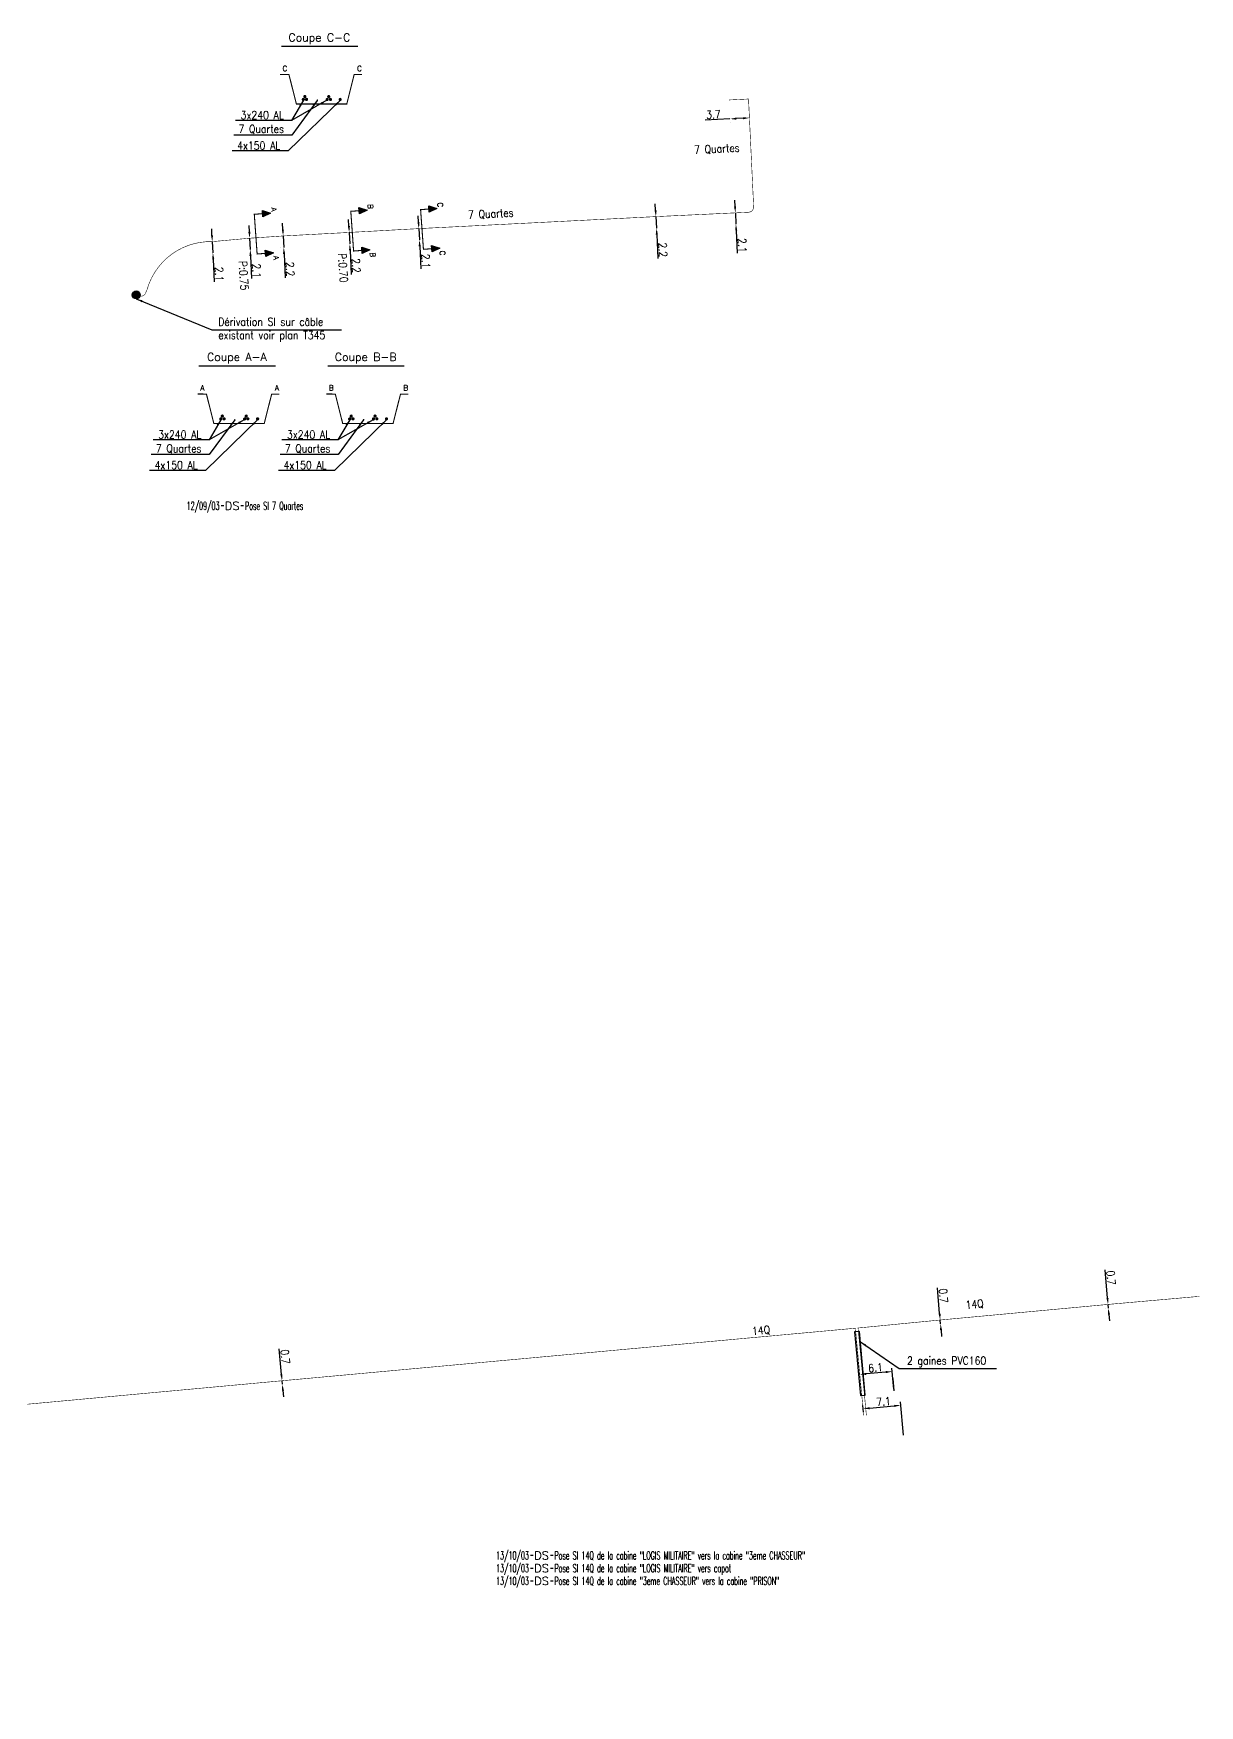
# Model space of a CAD drawing. Header units: millimetres. Extents: x 79997 to 81000, y 143376 to 144000.
# Drawn here: x 80781.3 to 81000.1, y 143576.4 to 143889.9 of the extents above; entities that cross this region are included whole.
import ezdxf
from ezdxf.enums import TextEntityAlignment as Align

# ---------------------------------------------------------------- set-up
doc = ezdxf.new("R2010")
doc.units = ezdxf.units.MM
doc.header["$PDMODE"] = 34
doc.linetypes.add('S_SIGNAL', pattern=[10, 4, -1.5, 0, -1.5, 0, -1.5, 0, -1.5])
doc.linetypes.add('S_ST', pattern=[14, 8, -1.5, 0, -1.5, 0, -1.5, 0, -1.5])
doc.layers.get('0').update_dxf_attribs({"linetype": 'CONTINUOUS'})
doc.layers.get('DEFPOINTS').update_dxf_attribs({"linetype": 'CONTINUOUS'})
for name, color, linetype in [('B_100', 3, 'CONTINUOUS'), ('M_130', 3, 'M_ST_15'), ('S_100', 5, 'S_SIGNAL'), ('S_300', 7, 'CONTINUOUS'), ('S_400', 7, 'CONTINUOUS')]:
    doc.layers.add(name, color=color, linetype=linetype)
doc.styles.add('M_ROMANS', font='ROMANS.shx', dxfattribs={"width": 0.75})
doc.styles.get("Standard").update_dxf_attribs({"font": 'romans.shx', "width": 0.85})
doc.linetypes.add('M_ST_15', pattern='A,5,-0.3,["XX",Standard,S=1,R=0,X=0,Y=-0.5],-2.5', length=7.8)
doc.dimstyles.get("Standard").update_dxf_attribs({"dimtxt": 1.5, "dimasz": 1.2, "dimexe": 0.625, "dimexo": 0.625, "dimgap": 0.25, "dimtad": 1, "dimdec": 1, "dimzin": 0, "dimdsep": 46, "dimtxsty": 'Standard', "dimcen": -0.5, "dimadec": 0, "dimazin": 0, "dimtfac": 1, "dimtdec": 1, "dimtmove": 0, "dimatfit": 3, "dimfxl": 0, "dimtolj": 1, "dimtzin": 0, "dimarcsym": 0})

# ---------------------------------------------------------------- blocks, each defined once
blk = doc.blocks.new('*D32')
at = {"layer": 'DEFPOINTS', "color": 0, "linetype": 'Continuous', "transparency": 16777216}
for p in [(80814.89, 143850.86), (80815, 143848.77), (80815, 143848.77)]:
    blk.add_point(p, dxfattribs=at)
at = {"layer": 'S_100', "color": 0, "linetype": 'Continuous', "lineweight": -2, "transparency": 16777216}
for p, q in [((80814.83, 143852.06), (80814.78, 143853.26)), ((80814.89, 143850.86), (80815, 143848.77)), ((80815.06, 143847.57), (80815.27, 143843.32))]:
    blk.add_line(p, q, dxfattribs=at)
at = {"layer": 'S_100', "color": 0, "linetype": 'Continuous', "transparency": 16777216}
for points in [[(80815.03, 143852.07), (80814.63, 143852.05), (80814.89, 143850.86)], [(80815.26, 143847.58), (80814.86, 143847.56), (80815, 143848.77)]]:
    blk.add_solid(points, dxfattribs=at)
at = {"layer": 'S_100', "color": 0, "linetype": 'Continuous', "transparency": 16777216, "insert": (80816.19, 143844.77), "char_height": 1.5, "attachment_point": 5, "rotation": 272.8188}
blk.add_mtext('\\A1;2.1', dxfattribs=at)
blk = doc.blocks.new('*D33')
at = {"layer": 'DEFPOINTS', "color": 0, "linetype": 'Continuous', "transparency": 16777216}
for p in [(80821.9, 143851.5), (80822, 143849.4), (80822, 143849.4)]:
    blk.add_point(p, dxfattribs=at)
at = {"layer": 'S_100', "color": 0, "linetype": 'Continuous', "lineweight": -2, "transparency": 16777216}
for p, q in [((80821.84, 143852.69), (80821.78, 143853.89)), ((80821.9, 143851.5), (80822, 143849.4)), ((80822.06, 143848.2), (80822.27, 143843.95))]:
    blk.add_line(p, q, dxfattribs=at)
at = {"layer": 'S_100', "color": 0, "linetype": 'Continuous', "transparency": 16777216}
for points in [[(80822.04, 143852.7), (80821.64, 143852.68), (80821.9, 143851.5)], [(80822.26, 143848.21), (80821.86, 143848.19), (80822, 143849.4)]]:
    blk.add_solid(points, dxfattribs=at)
at = {"layer": 'S_100', "color": 0, "linetype": 'Continuous', "transparency": 16777216, "insert": (80823.2, 143845.4), "char_height": 1.5, "attachment_point": 5, "rotation": 272.8188}
blk.add_mtext('\\A1;2.1', dxfattribs=at)
blk = doc.blocks.new('*D34')
at = {"layer": 'DEFPOINTS', "color": 0, "linetype": 'Continuous', "transparency": 16777216}
for p in [(80828.18, 143851.92), (80828.29, 143849.77), (80828.29, 143849.77)]:
    blk.add_point(p, dxfattribs=at)
at = {"layer": 'S_100', "color": 0, "linetype": 'Continuous', "lineweight": -2, "transparency": 16777216}
for p, q in [((80827.56, 143851.88), (80827.56, 143851.88)), ((80828.13, 143853.11), (80828.07, 143854.31)), ((80828.18, 143851.92), (80828.29, 143849.77)), ((80827.67, 143849.74), (80827.67, 143849.74)), ((80828.35, 143848.57), (80828.57, 143844.06))]:
    blk.add_line(p, q, dxfattribs=at)
at = {"layer": 'S_100', "color": 0, "linetype": 'Continuous', "transparency": 16777216}
for points in [[(80828.33, 143853.12), (80827.93, 143853.1), (80828.18, 143851.92)], [(80828.55, 143848.58), (80828.15, 143848.56), (80828.29, 143849.77)]]:
    blk.add_solid(points, dxfattribs=at)
at = {"layer": 'S_100', "color": 0, "linetype": 'Continuous', "transparency": 16777216, "insert": (80829.49, 143845.69), "char_height": 1.5, "attachment_point": 5, "rotation": 272.8188}
blk.add_mtext('\\A1;2.2', dxfattribs=at)
blk = doc.blocks.new('*D35')
at = {"layer": 'DEFPOINTS', "color": 0, "linetype": 'Continuous', "transparency": 16777216}
for p in [(80840.57, 143852.58), (80840.67, 143850.43), (80840.67, 143850.43)]:
    blk.add_point(p, dxfattribs=at)
at = {"layer": 'S_100', "color": 0, "linetype": 'Continuous', "lineweight": -2, "transparency": 16777216}
for p, q in [((80840.51, 143853.78), (80840.45, 143854.98)), ((80840.57, 143852.58), (80840.67, 143850.43)), ((80840.73, 143849.24), (80840.95, 143844.72))]:
    blk.add_line(p, q, dxfattribs=at)
at = {"layer": 'S_100', "color": 0, "linetype": 'Continuous', "transparency": 16777216}
for points in [[(80840.71, 143853.79), (80840.31, 143853.77), (80840.57, 143852.58)], [(80840.93, 143849.25), (80840.53, 143849.23), (80840.67, 143850.43)]]:
    blk.add_solid(points, dxfattribs=at)
at = {"layer": 'S_100', "color": 0, "linetype": 'Continuous', "transparency": 16777216, "insert": (80841.87, 143846.36), "char_height": 1.5, "attachment_point": 5, "rotation": 272.8188}
blk.add_mtext('\\A1;2.2', dxfattribs=at)
blk = doc.blocks.new('*D36')
at = {"layer": 'DEFPOINTS', "color": 0, "linetype": 'Continuous', "transparency": 16777216}
for p in [(80853.63, 143853.3), (80853.74, 143851.2), (80853.74, 143851.2)]:
    blk.add_point(p, dxfattribs=at)
at = {"layer": 'S_100', "color": 0, "linetype": 'Continuous', "lineweight": -2, "transparency": 16777216}
for p, q in [((80853.57, 143854.49), (80853.51, 143855.69)), ((80853.63, 143853.3), (80853.74, 143851.2)), ((80854.26, 143853.33), (80854.26, 143853.33)), ((80853.79, 143850), (80854, 143845.75)), ((80854.36, 143851.23), (80854.36, 143851.23))]:
    blk.add_line(p, q, dxfattribs=at)
at = {"layer": 'S_100', "color": 0, "linetype": 'Continuous', "transparency": 16777216}
for points in [[(80853.77, 143854.5), (80853.37, 143854.48), (80853.63, 143853.3)], [(80853.99, 143850.01), (80853.59, 143849.99), (80853.74, 143851.2)]]:
    blk.add_solid(points, dxfattribs=at)
at = {"layer": 'S_100', "color": 0, "linetype": 'Continuous', "transparency": 16777216, "insert": (80854.93, 143847.2), "char_height": 1.5, "attachment_point": 5, "rotation": 272.8188}
blk.add_mtext('\\A1;2.1', dxfattribs=at)
blk = doc.blocks.new('*D37')
at = {"layer": 'DEFPOINTS', "color": 0, "linetype": 'Continuous', "transparency": 16777216}
for p in [(80911.98, 143873.86), (80911.98, 143873.86), (80915.63, 143874.06)]:
    blk.add_point(p, dxfattribs=at)
at = {"layer": 'S_100', "color": 0, "linetype": 'Continuous', "lineweight": -2, "transparency": 16777216}
for p, q in [((80911.98, 143873.86), (80907.35, 143873.61)), ((80914.43, 143873.99), (80913.18, 143873.92)), ((80912.02, 143873.23), (80912.02, 143873.23)), ((80915.66, 143873.43), (80915.66, 143873.43))]:
    blk.add_line(p, q, dxfattribs=at)
at = {"layer": 'S_100', "color": 0, "linetype": 'Continuous', "transparency": 16777216}
for points in [[(80913.17, 143874.12), (80913.19, 143873.72), (80911.98, 143873.86)], [(80914.42, 143874.19), (80914.44, 143873.79), (80915.63, 143874.06)]]:
    blk.add_solid(points, dxfattribs=at)
at = {"layer": 'S_100', "color": 0, "linetype": 'Continuous', "transparency": 16777216, "insert": (80908.88, 143874.69), "char_height": 1.5, "attachment_point": 5, "rotation": 3.0859}
blk.add_mtext('\\A1;3.7', dxfattribs=at)
blk = doc.blocks.new('*D38')
at = {"layer": 'DEFPOINTS', "color": 0, "linetype": 'Continuous', "transparency": 16777216}
for p in [(80898.09, 143855.55), (80898.2, 143853.4), (80898.2, 143853.4)]:
    blk.add_point(p, dxfattribs=at)
at = {"layer": 'S_100', "color": 0, "linetype": 'Continuous', "lineweight": -2, "transparency": 16777216}
for p, q in [((80898.03, 143856.74), (80897.97, 143857.94)), ((80898.09, 143855.55), (80898.2, 143853.4)), ((80898.26, 143852.2), (80898.48, 143847.69))]:
    blk.add_line(p, q, dxfattribs=at)
at = {"layer": 'S_100', "color": 0, "linetype": 'Continuous', "transparency": 16777216}
for points in [[(80898.23, 143856.75), (80897.83, 143856.74), (80898.09, 143855.55)], [(80898.46, 143852.21), (80898.06, 143852.19), (80898.2, 143853.4)]]:
    blk.add_solid(points, dxfattribs=at)
at = {"layer": 'S_100', "color": 0, "linetype": 'Continuous', "transparency": 16777216, "insert": (80899.4, 143849.32), "char_height": 1.5, "attachment_point": 5, "rotation": 272.8188}
blk.add_mtext('\\A1;2.2', dxfattribs=at)
blk = doc.blocks.new('*D39')
at = {"layer": 'DEFPOINTS', "color": 0, "linetype": 'Continuous', "transparency": 16777216}
for p in [(80912.99, 143856.25), (80913.09, 143854.16), (80913.09, 143854.16)]:
    blk.add_point(p, dxfattribs=at)
at = {"layer": 'S_100', "color": 0, "linetype": 'Continuous', "lineweight": -2, "transparency": 16777216}
for p, q in [((80912.93, 143857.45), (80912.87, 143858.65)), ((80912.99, 143856.25), (80913.09, 143854.16)), ((80913.15, 143852.96), (80913.36, 143848.71))]:
    blk.add_line(p, q, dxfattribs=at)
at = {"layer": 'S_100', "color": 0, "linetype": 'Continuous', "transparency": 16777216}
for points in [[(80913.13, 143857.46), (80912.73, 143857.44), (80912.99, 143856.25)], [(80913.35, 143852.97), (80912.95, 143852.95), (80913.09, 143854.16)]]:
    blk.add_solid(points, dxfattribs=at)
at = {"layer": 'S_100', "color": 0, "linetype": 'Continuous', "transparency": 16777216, "insert": (80914.29, 143850.16), "char_height": 1.5, "attachment_point": 5, "rotation": 272.8188}
blk.add_mtext('\\A1;2.1', dxfattribs=at)
blk = doc.blocks.new('S_300_02')
at = {"color": 0, "linetype": 'Continuous', "const_width": 0.75}
blk.add_lwpolyline([(-0.38, 0, 1), (0.38, 0, 1)], format="xyb", close=True, dxfattribs=at)
at = {"color": 0, "linetype": 'Continuous'}
blk.add_circle((0, 0), 0.75, dxfattribs=at)
at = {"color": 0, "linetype": 'Continuous', "style": 'M_ROMANS', "width": 0.75}
blk.add_attdef('NUM', text='', height=2, dxfattribs=at).set_placement((5.13, 2.17), align=Align.MIDDLE)
at = {"color": 0, "linetype": 'Continuous', "style": 'M_ROMANS', "width": 0.75, "flags": 3}
for tag, p in [('DEF_LEG', (0, -5)), ('DEF_COUP', (0, -7.5)), ('DEF_TYPE', (0, -10))]:
    blk.add_attdef(tag, text='', height=1.2, dxfattribs=at).set_placement(p, align=Align.MIDDLE)
blk = doc.blocks.new('GIS_MODF')
at = {"color": 0, "linetype": 'Continuous', "flags": 128}
for points in [[(-2.18, -0.01), (-1.68, -0.01)], [(1.52, -0.01), (2.02, -0.01)]]:
    blk.add_lwpolyline(points, dxfattribs=at)
at = {"color": 0, "linetype": 'Continuous', "width": 0.5}
blk.add_attdef('DATE', text='', height=1.5, dxfattribs=at).set_placement((-2.5, -0.8), align=Align.RIGHT)
at = {"color": 0, "linetype": 'Continuous', "width": 1.771291}
blk.add_attdef('USER', text='', height=1.5, dxfattribs=at).set_placement((-1.51, -0.8), (1.28, -0.8), align=Align.FIT)
at = {"color": 0, "linetype": 'Continuous', "width": 0.5}
blk.add_attdef('DESC', (2.29, -0.8), '', height=1.5, dxfattribs=at)
blk = doc.blocks.new('*D45')
at = {"layer": 'DEFPOINTS', "color": 0, "linetype": 'Continuous', "transparency": 16777216}
for p in [(80827.97, 143637.28), (80827.97, 143637.28), (80828.03, 143636.63)]:
    blk.add_point(p, dxfattribs=at)
at = {"layer": 'S_100', "color": 0, "linetype": 'Continuous', "lineweight": -2, "transparency": 16777216}
for p, q in [((80827.86, 143638.47), (80827.42, 143643.28)), ((80828.03, 143636.63), (80827.97, 143637.28)), ((80828.14, 143635.43), (80828.25, 143634.24))]:
    blk.add_line(p, q, dxfattribs=at)
at = {"layer": 'S_100', "color": 0, "linetype": 'Continuous', "transparency": 16777216}
for points in [[(80828.06, 143638.49), (80827.66, 143638.45), (80827.97, 143637.28)], [(80828.34, 143635.45), (80827.94, 143635.42), (80828.03, 143636.63)]]:
    blk.add_solid(points, dxfattribs=at)
at = {"layer": 'S_100', "color": 0, "linetype": 'Continuous', "transparency": 16777216, "insert": (80828.56, 143641.79), "char_height": 1.5, "attachment_point": 5, "rotation": 275.2184}
blk.add_mtext('\\A1;0.7', dxfattribs=at)
blk = doc.blocks.new('*D46')
at = {"layer": 'DEFPOINTS', "color": 0, "linetype": 'Continuous', "transparency": 16777216}
for p in [(80951.4, 143648.67), (80951.4, 143648.67), (80951.46, 143647.98)]:
    blk.add_point(p, dxfattribs=at)
at = {"layer": 'S_100', "color": 0, "linetype": 'Continuous', "lineweight": -2, "transparency": 16777216}
for p, q in [((80951.3, 143649.87), (80950.89, 143654.72)), ((80951.46, 143647.98), (80951.4, 143648.67)), ((80951.56, 143646.78), (80951.67, 143645.58))]:
    blk.add_line(p, q, dxfattribs=at)
at = {"layer": 'S_100', "color": 0, "linetype": 'Continuous', "transparency": 16777216}
for points in [[(80951.5, 143649.89), (80951.1, 143649.85), (80951.4, 143648.67)], [(80951.76, 143646.8), (80951.37, 143646.76), (80951.46, 143647.98)]]:
    blk.add_solid(points, dxfattribs=at)
at = {"layer": 'S_100', "color": 0, "linetype": 'Continuous', "transparency": 16777216, "insert": (80952.02, 143653.23), "char_height": 1.5, "attachment_point": 5, "rotation": 274.8452}
blk.add_mtext('\\A1;0.7', dxfattribs=at)
blk = doc.blocks.new('*D47')
at = {"layer": 'DEFPOINTS', "color": 0, "linetype": 'Continuous', "transparency": 16777216}
for p in [(80982.88, 143651.59), (80982.88, 143651.59), (80982.94, 143650.9)]:
    blk.add_point(p, dxfattribs=at)
at = {"layer": 'S_100', "color": 0, "linetype": 'Continuous', "lineweight": -2, "transparency": 16777216}
for p, q in [((80982.78, 143652.79), (80982.32, 143658.07)), ((80982.26, 143651.54), (80982.26, 143651.54)), ((80982.94, 143650.9), (80982.88, 143651.59)), ((80982.32, 143650.84), (80982.32, 143650.84)), ((80983.05, 143649.7), (80983.15, 143648.51))]:
    blk.add_line(p, q, dxfattribs=at)
at = {"layer": 'S_100', "color": 0, "linetype": 'Continuous', "transparency": 16777216}
for points in [[(80982.98, 143652.81), (80982.58, 143652.77), (80982.88, 143651.59)], [(80983.25, 143649.72), (80982.85, 143649.68), (80982.94, 143650.9)]]:
    blk.add_solid(points, dxfattribs=at)
at = {"layer": 'S_100', "color": 0, "linetype": 'Continuous', "transparency": 16777216, "insert": (80983.45, 143656.58), "char_height": 1.5, "attachment_point": 5, "rotation": 274.9915}
blk.add_mtext('\\A1;0.7', dxfattribs=at)
blk = doc.blocks.new('*D50')
at = {"layer": 'DEFPOINTS', "color": 0, "linetype": 'Continuous', "transparency": 16777216}
for p in [(80936.32, 143638.46), (80936.32, 143638.46), (80942.75, 143635.09)]:
    blk.add_point(p, dxfattribs=at)
at = {"layer": 'S_100', "color": 0, "linetype": 'Continuous', "lineweight": -2, "transparency": 16777216}
for p, q in [((80941.2, 143638.9), (80937.52, 143638.57)), ((80942.69, 143635.71), (80942.34, 143639.63)), ((80936.38, 143637.84), (80936.38, 143637.84))]:
    blk.add_line(p, q, dxfattribs=at)
at = {"layer": 'S_100', "color": 0, "linetype": 'Continuous', "transparency": 16777216}
for points in [[(80937.5, 143638.77), (80937.54, 143638.37), (80936.32, 143638.46)], [(80941.18, 143639.1), (80941.22, 143638.7), (80942.4, 143639.01)]]:
    blk.add_solid(points, dxfattribs=at)
at = {"layer": 'S_100', "color": 0, "linetype": 'Continuous', "transparency": 16777216, "insert": (80939.27, 143639.73), "char_height": 1.5, "attachment_point": 5, "rotation": 5.1551}
blk.add_mtext('\\A1;6.1', dxfattribs=at)
blk = doc.blocks.new('*D51')
at = {"layer": 'DEFPOINTS', "color": 0, "linetype": 'Continuous', "transparency": 16777216}
for p in [(80943.99, 143632.68), (80937.07, 143630.78), (80944.57, 143626.45)]:
    blk.add_point(p, dxfattribs=at)
at = {"layer": 'S_100', "color": 0, "linetype": 'Continuous', "lineweight": -2, "transparency": 16777216}
for p, q in [((80937.01, 143631.4), (80936.9, 143632.65)), ((80938.15, 143632.14), (80942.8, 143632.57)), ((80944.51, 143627.07), (80943.94, 143633.3))]:
    blk.add_line(p, q, dxfattribs=at)
at = {"layer": 'S_100', "color": 0, "linetype": 'Continuous', "transparency": 16777216}
for points in [[(80938.13, 143632.34), (80938.17, 143631.94), (80936.96, 143632.03)], [(80942.78, 143632.77), (80942.82, 143632.37), (80943.99, 143632.68)]]:
    blk.add_solid(points, dxfattribs=at)
at = {"layer": 'S_100', "color": 0, "linetype": 'Continuous', "transparency": 16777216, "insert": (80940.78, 143633.39), "char_height": 1.5, "attachment_point": 5, "rotation": 5.2577}
blk.add_mtext('\\A1;7.1', dxfattribs=at)

msp = doc.modelspace()

# ---------------------------------------------------------------- linework, layer by layer
at = {"linetype": 'Continuous'}
for p, q in [((80827.85, 143887.5), (80842.2, 143887.5)), ((80812.37, 143827.6), (80826.72, 143827.6)), ((80836.54, 143827.6), (80850.89, 143827.6))]:
    msp.add_line(p, q, dxfattribs=at)
at = {"color": 251, "linetype": 'Continuous', "flags": 128}
for points in [[(80842.94, 143882.18, 0.2, 0.2, 0), (80841.5, 143882.18, 0.2, 0.2, 0), (80840.11, 143876.66, 0.2, 0.2, 0), (80830.66, 143876.66, 0.2, 0.2, 0), (80829.27, 143882.18, 0.2, 0.2, 0), (80827.61, 143882.18, 0, 0, 0)], [(80824.88, 143848.66, 0.2, 0.2, 0), (80823.3, 143848.54, 0.2, 0.2, 0), (80822.77, 143855.99, 0.2, 0.2, 0), (80824.35, 143856.1, 0, 0, 0)], [(80842.97, 143849.21, 0.2, 0.2, 0), (80841.39, 143849.1, 0.2, 0.2, 0), (80840.87, 143856.54, 0.2, 0.2, 0), (80842.44, 143856.66, 0, 0, 0)], [(80856.06, 143849.53, 0.2, 0.2, 0), (80854.49, 143849.42, 0.2, 0.2, 0), (80853.96, 143856.86, 0.2, 0.2, 0), (80855.54, 143856.97, 0, 0, 0)], [(80827.46, 143822.28, 0.2, 0.2, 0), (80826.03, 143822.28, 0.2, 0.2, 0), (80824.63, 143816.76, 0.2, 0.2, 0), (80815.18, 143816.76, 0.2, 0.2, 0), (80813.79, 143822.28, 0.2, 0.2, 0), (80812.13, 143822.29, 0, 0, 0)], [(80851.63, 143822.28, 0.2, 0.2, 0), (80850.19, 143822.28, 0.2, 0.2, 0), (80848.8, 143816.76, 0.2, 0.2, 0), (80839.35, 143816.76, 0.2, 0.2, 0), (80837.96, 143822.28, 0.2, 0.2, 0), (80836.3, 143822.29, 0, 0, 0)]]:
    msp.add_lwpolyline(points, format="xyseb", dxfattribs=at)
at = {"color": 251, "flags": 128}
for points in [[(80824.3, 143856.7), (80825.83, 143856.2), (80824.39, 143855.49), (80824.3, 143856.7)], [(80842.4, 143857.26), (80843.92, 143856.76), (80842.49, 143856.05), (80842.4, 143857.26)], [(80855.49, 143857.58), (80857.01, 143857.07), (80855.58, 143856.36), (80855.49, 143857.58)], [(80824.83, 143849.26), (80826.36, 143848.76), (80824.92, 143848.05), (80824.83, 143849.26)], [(80842.93, 143849.82), (80844.45, 143849.32), (80843.02, 143848.61), (80842.93, 143849.82)], [(80856.02, 143850.13), (80857.54, 143849.63), (80856.11, 143848.92), (80856.02, 143850.13)]]:
    msp.add_lwpolyline(points, dxfattribs=at)
at = {"color": 251}
for points in [[(80824.3, 143856.7), (80825.83, 143856.2), (80824.39, 143855.49)], [(80842.4, 143857.26), (80843.92, 143856.76), (80842.49, 143856.05)], [(80855.49, 143857.58), (80857.01, 143857.07), (80855.58, 143856.36)], [(80824.83, 143849.26), (80826.36, 143848.76), (80824.92, 143848.05)], [(80842.93, 143849.82), (80844.45, 143849.32), (80843.02, 143848.61)], [(80856.02, 143850.13), (80857.54, 143849.63), (80856.11, 143848.92)]]:
    msp.add_solid(points, dxfattribs=at)
at = {"layer": 'B_100', "const_width": 0.3, "flags": 128}
for points in [[(80838.72, 143877.52, 1), (80839.02, 143877.52, 1)], [(80823.24, 143817.63, 1), (80823.54, 143817.63, 1)], [(80847.41, 143817.63, 1), (80847.71, 143817.63, 1)]]:
    msp.add_lwpolyline(points, format="xyb", close=True, dxfattribs=at)
at = {"layer": 'M_130', "const_width": 0.3, "flags": 128}
for points in [[(80831.81, 143877.51, 1), (80832.11, 143877.51, 1)], [(80832.1, 143878.05, 1), (80832.4, 143878.05, 1)], [(80832.42, 143877.52, 1), (80832.72, 143877.52, 1)], [(80836.28, 143877.51, 1), (80836.58, 143877.51, 1)], [(80836.58, 143878.05, 1), (80836.88, 143878.05, 1)], [(80836.9, 143877.52, 1), (80837.2, 143877.52, 1)], [(80816.33, 143817.61, 1), (80816.63, 143817.61, 1)], [(80816.62, 143818.15, 1), (80816.92, 143818.15, 1)], [(80816.95, 143817.63, 1), (80817.25, 143817.63, 1)], [(80820.81, 143817.61, 1), (80821.11, 143817.61, 1)], [(80821.1, 143818.15, 1), (80821.4, 143818.15, 1)], [(80821.42, 143817.63, 1), (80821.72, 143817.63, 1)], [(80840.5, 143817.61, 1), (80840.8, 143817.61, 1)], [(80840.79, 143818.15, 1), (80841.09, 143818.15, 1)], [(80841.12, 143817.63, 1), (80841.42, 143817.63, 1)], [(80844.97, 143817.61, 1), (80845.27, 143817.61, 1)], [(80845.27, 143818.15, 1), (80845.57, 143818.15, 1)], [(80845.59, 143817.63, 1), (80845.89, 143817.63, 1)]]:
    msp.add_lwpolyline(points, format="xyb", close=True, dxfattribs=at)
at = {"layer": 'S_100'}
msp.add_line((80942.51, 143637.73), (80942.72, 143635.39), dxfattribs=at)
at = {"layer": 'S_100', "linetype": 'S_ST', "const_width": 0.1, "flags": 128}
msp.add_lwpolyline([(80801.36, 143840.66, 0.363854), (80802.37, 143841.2), (80802.65, 143841.83, -0.344313), (80814.89, 143850.86), (80821.9, 143851.5), (80828.18, 143851.92), (80840.57, 143852.58), (80853.63, 143853.3), (80898.09, 143855.55), (80915.47, 143856.37, 0.414214), (80916.42, 143857.42), (80915.46, 143877.6), (80911.81, 143877.42)], format="xyb", dxfattribs=at)
for points in [[(80834.52, 143877.4, 1), (80834.67, 143877.4, 1)], [(80819.04, 143817.5, 1), (80819.19, 143817.5, 1)], [(80843.21, 143817.5, 1), (80843.36, 143817.5, 1)]]:
    msp.add_lwpolyline(points, format="xyb", close=True, dxfattribs=at)
for points in [[(81000, 143653.1), (80982.88, 143651.59), (80951.4, 143648.67), (80936, 143647.17), (80937.56, 143630.82)], [(80670.52, 143576.43), (80680.37, 143577.04), (80681.66, 143585.61), (80680.99, 143597.02), (80680.58, 143602.39), (80680.04, 143607.04), (80681.6, 143607.01), (80692.2, 143608.38), (80701.47, 143609.43), (80715.27, 143610.73), (80716.56, 143610.85), (80716.1, 143615.67), (80715.15, 143626.9), (80715.15, 143626.9), (80721.09, 143627.44), (80744.15, 143629.56), (80827.97, 143637.28), (80827.97, 143637.28), (80827.97, 143637.28), (80827.97, 143637.28), (80935.5, 143647.13), (80936.46, 143636.98), (80937.07, 143630.78)]]:
    msp.add_lwpolyline(points, dxfattribs=at)
at = {"layer": 'S_400', "linetype": 'Continuous', "flags": 128}
msp.add_lwpolyline([(80936.26, 143646.53), (80935.36, 143646.47), (80936.45, 143634.52), (80937.35, 143634.6)], close=True, dxfattribs=at)

# ---------------------------------------------------------------- block references
at = {"layer": 'S_100', "linetype": 'Continuous'}
ref = msp.add_blockref('GIS_MODF', (80818.74, 143801.37), dxfattribs=at)
ref.add_attrib('DATE', '12/09/03', dxfattribs={"layer": '0', "color": 0, "linetype": 'Continuous', "height": 1.5, "width": 0.5}).set_placement((80816.24, 143800.57), align=Align.RIGHT)
ref.add_attrib('USER', 'DS', dxfattribs={"layer": '0', "color": 0, "linetype": 'Continuous', "height": 1.5, "width": 1.025485}).set_placement((80817.23, 143800.57), (80820.02, 143800.57), align=Align.FIT)
ref.add_attrib('DESC', 'Pose SI 7 Quartes', (80821.03, 143800.57), dxfattribs={"layer": '0', "color": 0, "linetype": 'Continuous', "height": 1.5, "width": 0.5})
ref = msp.add_blockref('GIS_MODF', (80876.77, 143604.57), dxfattribs=at)
ref.add_attrib('DATE', '13/10/03', dxfattribs={"layer": '0', "color": 0, "linetype": 'Continuous', "height": 1.5, "width": 0.5}).set_placement((80874.27, 143603.77), align=Align.RIGHT)
ref.add_attrib('USER', 'DS', dxfattribs={"layer": '0', "color": 0, "linetype": 'Continuous', "height": 1.5, "width": 1.025485}).set_placement((80875.26, 143603.77), (80878.05, 143603.77), align=Align.FIT)
ref.add_attrib('DESC', 'Pose SI 14Q de la cabine "LOGIS MILITAIRE" vers la cabine "3eme CHASSEUR"', (80879.06, 143603.77), dxfattribs={"layer": '0', "color": 0, "linetype": 'Continuous', "height": 1.5, "width": 0.5})
ref = msp.add_blockref('GIS_MODF', (80876.77, 143602.18), dxfattribs=at)
ref.add_attrib('DATE', '13/10/03', dxfattribs={"layer": '0', "color": 0, "linetype": 'Continuous', "height": 1.5, "width": 0.5}).set_placement((80874.27, 143601.38), align=Align.RIGHT)
ref.add_attrib('USER', 'DS', dxfattribs={"layer": '0', "color": 0, "linetype": 'Continuous', "height": 1.5, "width": 1.025485}).set_placement((80875.26, 143601.38), (80878.05, 143601.38), align=Align.FIT)
ref.add_attrib('DESC', 'Pose SI 14Q de la cabine "LOGIS MILITAIRE" vers capot', (80879.06, 143601.38), dxfattribs={"layer": '0', "color": 0, "linetype": 'Continuous', "height": 1.5, "width": 0.5})
ref = msp.add_blockref('GIS_MODF', (80876.77, 143599.79), dxfattribs=at)
ref.add_attrib('DATE', '13/10/03', dxfattribs={"layer": '0', "color": 0, "linetype": 'Continuous', "height": 1.5, "width": 0.5}).set_placement((80874.27, 143598.99), align=Align.RIGHT)
ref.add_attrib('USER', 'DS', dxfattribs={"layer": '0', "color": 0, "linetype": 'Continuous', "height": 1.5, "width": 1.025485}).set_placement((80875.26, 143598.99), (80878.05, 143598.99), align=Align.FIT)
ref.add_attrib('DESC', 'Pose SI 14Q de la cabine "3eme CHASSEUR" vers la cabine "PRISON"', (80879.06, 143598.99), dxfattribs={"layer": '0', "color": 0, "linetype": 'Continuous', "height": 1.5, "width": 0.5})
at = {"layer": 'S_300'}
msp.add_blockref('S_300_02', (80800.64, 143840.87), dxfattribs=at)

# ---------------------------------------------------------------- texts
for s, p in [('Coupe C-C', (80834.97, 143888.89)), ('Coupe A-A', (80819.5, 143828.99)), ('Coupe B-B', (80843.66, 143828.99))]:
    msp.add_text(s, height=1.5).set_placement(p, align=Align.MIDDLE)
at = {"color": 251}
for s, p in [('C', (80828.51, 143883.33)), ('C', (80842.49, 143883.33)), ('A', (80813.03, 143823.44)), ('A', (80827.01, 143823.44)), ('B', (80837.2, 143823.44)), ('B', (80851.18, 143823.44))]:
    msp.add_text(s, height=1, dxfattribs=at).set_placement(p, align=Align.MIDDLE)
for s, p in [('C', (80857.64, 143857.77)), ('A', (80826.45, 143856.89)), ('B', (80844.55, 143857.45)), ('B', (80844.97, 143848.41)), ('C', (80858.06, 143848.72)), ('A', (80826.87, 143847.85))]:
    msp.add_text(s, height=1, rotation=274.0564, dxfattribs=at).set_placement(p, align=Align.MIDDLE)
at = {"layer": 'B_100', "char_height": 1.5, "attachment_point": 6}
for insert in [(80827.64, 143868.86), (80812.16, 143808.96), (80836.33, 143808.96)]:
    msp.add_mtext('\\A1;4x150 AL', dxfattribs=dict(at, insert=insert))
at = {"layer": 'M_130', "linetype": 'Continuous', "char_height": 1.5, "attachment_point": 6}
for insert in [(80828.3, 143874.58), (80812.83, 143814.68), (80836.99, 143814.68)]:
    msp.add_mtext('\\A1;3x240 AL', dxfattribs=dict(at, insert=insert))
at = {"layer": 'S_100', "linetype": 'Continuous', "width": 0.85}
for p in [(80909.52, 143868.2), (80867.12, 143856.02)]:
    msp.add_text('7 Quartes', height=1.5, rotation=2.8975, dxfattribs=at).set_placement(p, align=Align.MIDDLE)
for s, rotation, p in [('P:0.70', 273.5062, (80838.49, 143848.65)), ('P:0.75', 273.5062, (80819.86, 143847.2)), ('14Q', 5.3703, (80956.23, 143650.73)), ('14Q', 5.3703, (80916.2, 143645.82))]:
    msp.add_text(s, height=1.5, rotation=rotation, dxfattribs=at).set_placement(p)
at = {"layer": 'S_100', "linetype": 'Continuous', "char_height": 1.5}
for s, insert, attachment_point in [('\\A1;7 Quartes', (80828.33, 143871.91), 6), ('Dérivation SI sur câble\\Pexistant voir plan T345', (80816.02, 143834.34), 4), ('\\A1;7 Quartes', (80812.85, 143812.01), 6), ('\\A1;7 Quartes', (80837.02, 143812.01), 6)]:
    msp.add_mtext(s, dxfattribs=dict(at, insert=insert, attachment_point=attachment_point))
at = {"layer": 'S_400', "linetype": 'Continuous', "insert": (80945.18, 143640.8), "char_height": 1.5, "attachment_point": 4}
msp.add_mtext('\\A1;2 gaines PVC160', dxfattribs=at)

# ---------------------------------------------------------------- dimensions: what is measured, and where the dimension line sits
at = {"layer": 'S_100', "linetype": 'Continuous'}
for base, p1, p2, angle, picture, middle, dimtype in [((80911.982, 143873.859), (80915.6267, 143874.0555), (80911.982, 143873.859), 183.0859, '*D37', (80908.9364, 143873.6948), 161), ((80898.2, 143853.4), (80898.09, 143855.55), (80898.2, 143853.4), 272.8188, '*D38', (80898.4, 143849.27), 161), ((80913.09, 143854.16), (80912.99, 143856.25), (80913.09, 143854.16), 272.8188, '*D39', (80913.29, 143850.11), 161), ((80840.67, 143850.43), (80840.57, 143852.58), (80840.67, 143850.43), 272.8188, '*D35', (80840.88, 143846.31), 161), ((80853.74, 143851.2), (80853.63, 143853.3), (80853.74, 143851.2), 272.8188, '*D36', (80853.93, 143847.15), 161), ((80815, 143848.77), (80814.89, 143850.86), (80815, 143848.77), 272.8188, '*D32', (80815.2, 143844.72), 161), ((80822, 143849.4), (80821.9, 143851.5), (80822, 143849.4), 272.8188, '*D33', (80822.2, 143845.35), 161), ((80828.29, 143849.77), (80828.18, 143851.92), (80828.29, 143849.77), 272.8188, '*D34', (80828.49, 143845.64), 161), ((80982.88, 143651.59), (80982.94, 143650.9), (80982.88, 143651.59), 94.9915, '*D47', (80982.46, 143656.49), 161), ((80951.4, 143648.67), (80951.46, 143647.98), (80951.4, 143648.67), 94.8452, '*D46', (80951.03, 143653.14), 161), ((80827.9695, 143637.276), (80828.0286, 143636.6287), (80827.9695, 143637.276), 95.2184, '*D45', (80827.5655, 143641.699), 161), ((80936.32, 143638.46), (80942.75, 143635.09), (80936.32, 143638.46), 5.1551, '*D50', (80939.36, 143638.73), 160), ((80943.99, 143632.68), (80937.07, 143630.78), (80944.57, 143626.45), 5.2577, '*D51', (80940.87, 143632.39), 160)]:
    dim = msp.add_linear_dim(base=base, p1=p1, p2=p2, angle=angle, dimstyle='Standard', dxfattribs=at)
    dim.commit()
    dim.dimension.update_dxf_attribs({"geometry": picture, "text_midpoint": middle, "dimtype": dimtype})

# ---------------------------------------------------------------- leaders
at = {"layer": 'B_100', "color": 252, "annotation_type": 0, "has_hookline": 1, "hookline_direction": 1, "text_width": 9.05}
for points in [[(80838.91, 143877.38), (80829.09, 143867.86), (80827.89, 143867.86)], [(80823.43, 143817.48), (80813.61, 143807.96), (80812.41, 143807.96)], [(80847.6, 143817.48), (80837.78, 143807.96), (80836.58, 143807.96)]]:
    msp.add_leader(points, dimstyle='Standard', dxfattribs=at)
at = {"layer": 'M_130', "color": 252, "linetype": 'Continuous', "annotation_type": 0, "has_hookline": 1, "hookline_direction": 1, "text_width": 9.05}
for points in [[(80831.97, 143877.36), (80829.75, 143873.58), (80828.55, 143873.58)], [(80816.49, 143817.46), (80814.28, 143813.68), (80813.08, 143813.68)], [(80840.66, 143817.46), (80838.44, 143813.68), (80837.24, 143813.68)]]:
    msp.add_leader(points, dimstyle='Standard', dxfattribs=at)
at = {"layer": 'M_130', "linetype": 'Continuous'}
for points in [[(80836.38, 143877.37), (80829.75, 143873.58)], [(80820.9, 143817.47), (80814.28, 143813.68)], [(80845.07, 143817.47), (80838.44, 143813.68)]]:
    msp.add_leader(points, dimstyle='Standard', dxfattribs=at)
at = {"layer": 'S_100', "color": 252, "linetype": 'Continuous', "annotation_type": 0, "has_hookline": 1, "hookline_direction": 1, "text_width": 9.41}
for points in [[(80834.58, 143877.33), (80829.78, 143870.84), (80828.58, 143870.84)], [(80819.11, 143817.43), (80814.3, 143810.94), (80813.1, 143810.94)], [(80843.27, 143817.43), (80838.47, 143810.94), (80837.27, 143810.94)]]:
    msp.add_leader(points, dimstyle='Standard', dxfattribs=at)
at = {"layer": 'S_100', "linetype": 'Continuous', "annotation_type": 0, "has_hookline": 1, "hookline_direction": 0, "text_width": 22.83}
msp.add_leader([(80800.64, 143840.12), (80814.82, 143834.34), (80816.02, 143834.34)], dimstyle='Standard', dxfattribs=at)
at = {"layer": 'S_400', "linetype": 'Continuous', "annotation_type": 0, "has_hookline": 1, "hookline_direction": 0, "text_width": 16.76}
msp.add_leader([(80936.44, 143644.57), (80943.73, 143639.55), (80944.93, 143639.55)], dimstyle='Standard', dxfattribs=at)

doc.saveas('drawing.dxf')
